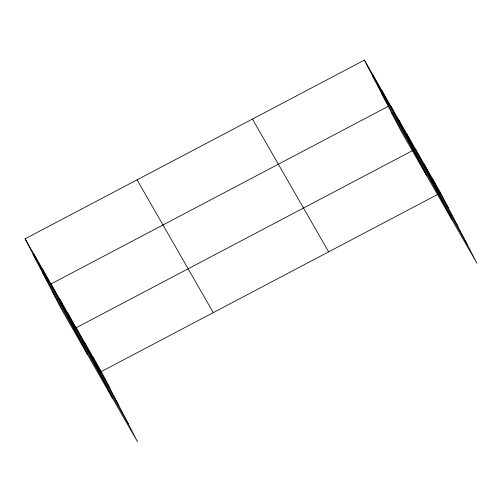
<?xml version="1.0" encoding="UTF-8"?>
<svg xmlns="http://www.w3.org/2000/svg" width="502" height="502" viewBox="0 0 502 502"><rect width="100%" height="100%" fill="white"/><g stroke="black" fill="none" stroke-linecap="round" stroke-linejoin="round"><path stroke-width="0.75" d="M25.1 238.808L101.31 371.58L137.598 441.892L61.388 309.113L25.1 238.808L364.402 60.108L440.612 192.887L476.9 263.192L400.69 130.42L364.402 60.108M388.241 106.349L51.009 283.95L87.298 354.255M412.7 150.525L76.16 327.768L112.448 398.073M414.081 149.797L415.461 149.069L451.75 219.38M101.31 371.58L437.844 194.343M439.231 193.615L440.612 192.887M372.39 75.582L448.6 208.361M381.727 93.679L457.937 226.458M391.353 112.322L467.563 245.101M252.431 119.081L328.641 251.86M137.071 179.835L213.281 312.614M33.088 254.282L109.292 387.055M42.425 272.373L118.635 405.152M52.051 291.016L128.255 423.795M432.228 178.279L440.216 193.753M423.845 163.677L431.833 179.151M407.078 134.467L415.066 149.941M398.695 119.859L406.683 135.333M390.318 105.257L426.606 175.562M381.677 90.209L389.665 105.677M373.042 75.156L381.031 90.63M92.926 356.978L100.908 372.453M84.543 342.37L92.531 357.844M67.776 313.16L75.764 328.634M59.393 298.552L67.381 314.026M42.375 268.903L50.363 284.377M33.734 253.855L41.722 269.329"/></g></svg>
